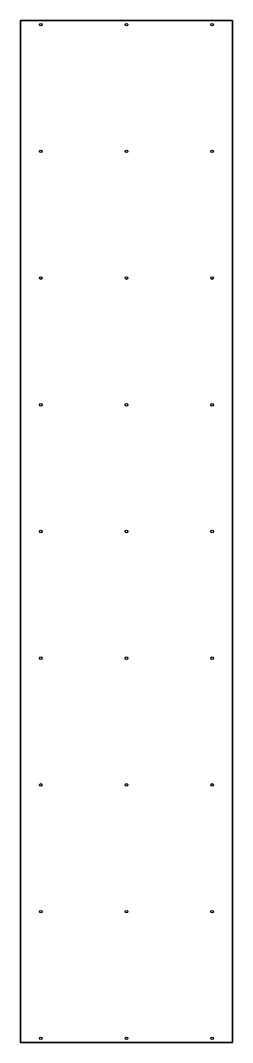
# Model space of a CAD drawing. Extents: x 0 to 416, y 0 to 2000.
import ezdxf

# ---------------------------------------------------------------- set-up
doc = ezdxf.new("R2010")
doc.units = 0
for name, color, linetype in [('OUTLINEZ16P5L', 7, 'CONTINUOUS'), ('PART', 7, 'CONTINUOUS'), ('VBOREZ16P7', 7, 'CONTINUOUS')]:
    doc.layers.add(name, color=color, linetype=linetype)

msp = doc.modelspace()

# ---------------------------------------------------------------- linework, layer by layer
at = {"layer": 'OUTLINEZ16P5L'}
msp.add_lwpolyline([(0, 0), (0, 2000), (415.5, 2000), (415.5, 0)], close=True, dxfattribs=at)
at = {"layer": 'PART'}
msp.add_lwpolyline([(0, 0), (415.5, 0), (415.5, 2000), (0, 2000)], close=True, dxfattribs=at)
at = {"layer": 'VBOREZ16P7'}
for centre in [(40, 1991.75), (207.75, 1991.75), (375.5, 1991.75), (40, 1743.81), (207.75, 1743.81), (375.5, 1743.81), (40, 1495.88), (207.75, 1495.88), (375.5, 1495.88), (40, 1247.94), (207.75, 1247.94), (375.5, 1247.94), (40, 1000), (207.75, 1000), (375.5, 1000), (40, 752.06), (207.75, 752.06), (375.5, 752.06), (40, 504.13), (207.75, 504.13), (375.5, 504.13), (40, 256.19), (207.75, 256.19), (375.5, 256.19), (40, 8.25), (207.75, 8.25), (375.5, 8.25)]:
    msp.add_circle(centre, 2.5, dxfattribs=at)

doc.saveas('drawing.dxf')
